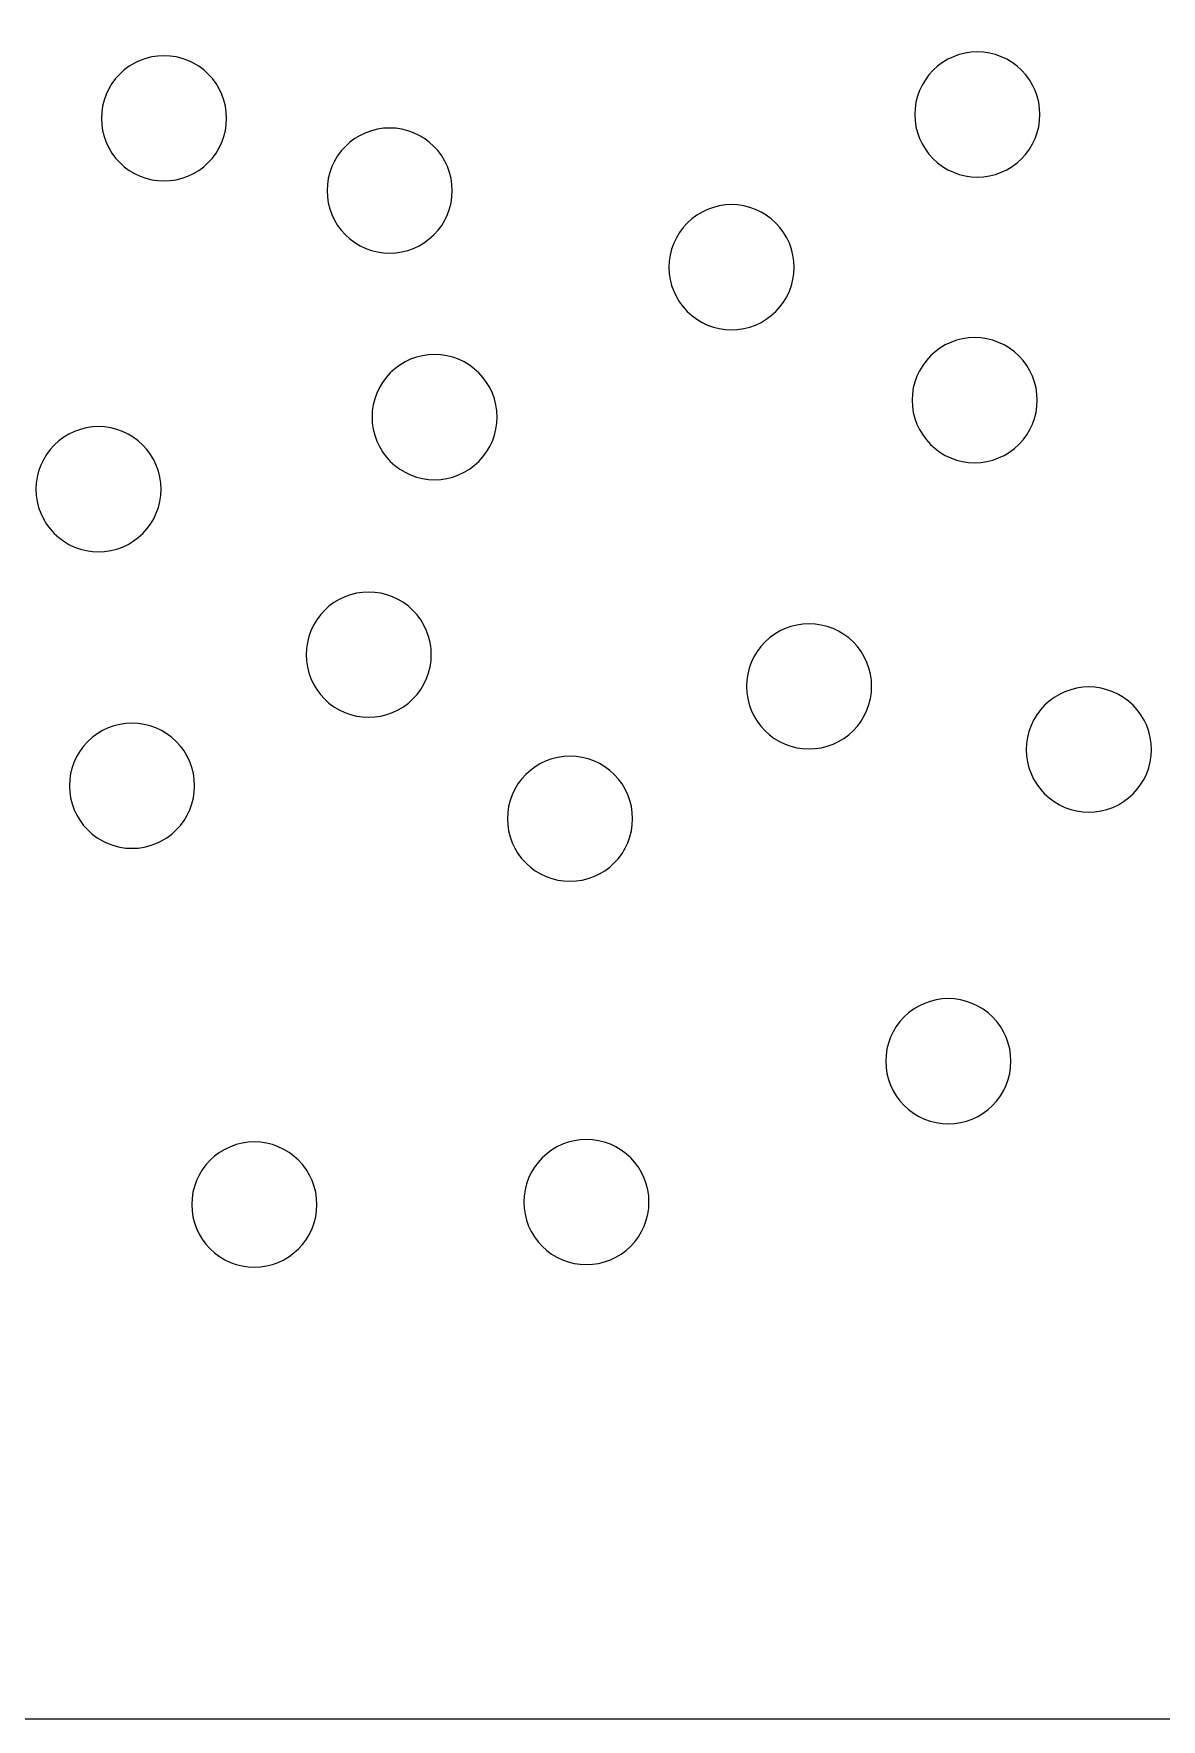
# Model space of a CAD drawing. Header units: millimetres. Extents: x 0 to 406, y 0 to 84.
# Drawn here: x 97.85 to 124.87, y 0 to 40.41 of the extents above; entities that cross this region are included whole.
import ezdxf

# ---------------------------------------------------------------- set-up
doc = ezdxf.new("R2010")
doc.units = ezdxf.units.MM

msp = doc.modelspace()

# ---------------------------------------------------------------- linework, layer by layer
at = {"color": 0}
for points in [[(0, 0), (0, 83.82), (406.4, 83.82), (406.4, 0), (0, 0)], [(102.03, 37.319), (102.129, 37.428), (102.217, 37.546), (102.292, 37.672), (102.355, 37.805), (102.405, 37.944), (102.441, 38.087), (102.462, 38.232), (102.47, 38.379), (102.462, 38.526), (102.441, 38.672), (102.405, 38.815), (102.355, 38.953), (102.292, 39.086), (102.217, 39.213), (102.129, 39.331), (102.03, 39.44), (101.921, 39.539), (101.803, 39.626), (101.677, 39.702), (101.544, 39.765), (101.405, 39.815), (101.262, 39.85), (101.117, 39.872), (100.97, 39.879), (100.823, 39.872), (100.677, 39.85), (100.534, 39.815), (100.396, 39.765), (100.262, 39.702), (100.136, 39.626), (100.018, 39.539), (99.909, 39.44), (99.81, 39.331), (99.722, 39.213), (99.647, 39.086), (99.584, 38.953), (99.534, 38.815), (99.498, 38.672), (99.477, 38.526), (99.47, 38.379), (99.477, 38.232), (99.498, 38.087), (99.534, 37.944), (99.584, 37.805), (99.647, 37.672), (99.722, 37.546), (99.81, 37.428), (99.909, 37.319), (100.018, 37.22), (100.136, 37.132), (100.262, 37.056), (100.396, 36.993), (100.534, 36.944), (100.677, 36.908), (100.823, 36.886), (100.97, 36.879), (101.117, 36.886), (101.262, 36.908), (101.405, 36.944), (101.544, 36.993), (101.677, 37.056), (101.803, 37.132), (101.921, 37.22), (102.03, 37.319)], [(121.525, 37.411), (121.624, 37.52), (121.712, 37.638), (121.788, 37.764), (121.851, 37.897), (121.9, 38.036), (121.936, 38.179), (121.958, 38.324), (121.965, 38.471), (121.958, 38.618), (121.936, 38.764), (121.9, 38.907), (121.851, 39.045), (121.788, 39.178), (121.712, 39.305), (121.624, 39.423), (121.525, 39.532), (121.416, 39.631), (121.298, 39.719), (121.172, 39.794), (121.039, 39.857), (120.9, 39.907), (120.757, 39.942), (120.612, 39.964), (120.465, 39.971), (120.318, 39.964), (120.172, 39.942), (120.029, 39.907), (119.891, 39.857), (119.758, 39.794), (119.631, 39.719), (119.513, 39.631), (119.404, 39.532), (119.305, 39.423), (119.218, 39.305), (119.142, 39.178), (119.079, 39.045), (119.029, 38.907), (118.994, 38.764), (118.972, 38.618), (118.965, 38.471), (118.972, 38.324), (118.994, 38.179), (119.029, 38.036), (119.079, 37.897), (119.142, 37.764), (119.218, 37.638), (119.305, 37.52), (119.404, 37.411), (119.513, 37.312), (119.631, 37.224), (119.758, 37.148), (119.891, 37.085), (120.029, 37.036), (120.172, 37), (120.318, 36.979), (120.465, 36.971), (120.612, 36.979), (120.757, 37), (120.9, 37.036), (121.039, 37.085), (121.172, 37.148), (121.298, 37.224), (121.416, 37.312), (121.525, 37.411)], [(107.438, 35.587), (107.537, 35.696), (107.625, 35.814), (107.701, 35.94), (107.764, 36.073), (107.813, 36.212), (107.849, 36.355), (107.871, 36.5), (107.878, 36.647), (107.871, 36.794), (107.849, 36.94), (107.813, 37.083), (107.764, 37.221), (107.701, 37.354), (107.625, 37.481), (107.537, 37.599), (107.438, 37.708), (107.329, 37.807), (107.211, 37.895), (107.085, 37.97), (106.952, 38.033), (106.813, 38.083), (106.67, 38.119), (106.525, 38.14), (106.378, 38.147), (106.231, 38.14), (106.085, 38.119), (105.942, 38.083), (105.804, 38.033), (105.671, 37.97), (105.544, 37.895), (105.426, 37.807), (105.317, 37.708), (105.218, 37.599), (105.131, 37.481), (105.055, 37.354), (104.992, 37.221), (104.942, 37.083), (104.907, 36.94), (104.885, 36.794), (104.878, 36.647), (104.885, 36.5), (104.907, 36.355), (104.942, 36.212), (104.992, 36.073), (105.055, 35.94), (105.131, 35.814), (105.218, 35.696), (105.317, 35.587), (105.426, 35.488), (105.544, 35.4), (105.671, 35.324), (105.804, 35.262), (105.942, 35.212), (106.085, 35.176), (106.231, 35.155), (106.378, 35.147), (106.525, 35.155), (106.67, 35.176), (106.813, 35.212), (106.952, 35.262), (107.085, 35.324), (107.211, 35.4), (107.329, 35.488), (107.438, 35.587)], [(115.633, 33.749), (115.732, 33.858), (115.82, 33.976), (115.895, 34.103), (115.958, 34.236), (116.008, 34.374), (116.044, 34.517), (116.065, 34.663), (116.072, 34.81), (116.065, 34.957), (116.044, 35.102), (116.008, 35.245), (115.958, 35.384), (115.895, 35.517), (115.82, 35.643), (115.732, 35.761), (115.633, 35.87), (115.524, 35.969), (115.406, 36.057), (115.28, 36.132), (115.146, 36.195), (115.008, 36.245), (114.865, 36.281), (114.719, 36.302), (114.572, 36.31), (114.425, 36.302), (114.28, 36.281), (114.137, 36.245), (113.998, 36.195), (113.865, 36.132), (113.739, 36.057), (113.621, 35.969), (113.512, 35.87), (113.413, 35.761), (113.325, 35.643), (113.25, 35.517), (113.187, 35.384), (113.137, 35.245), (113.101, 35.102), (113.08, 34.957), (113.072, 34.81), (113.08, 34.663), (113.101, 34.517), (113.137, 34.374), (113.187, 34.236), (113.25, 34.103), (113.325, 33.976), (113.413, 33.858), (113.512, 33.749), (113.621, 33.65), (113.739, 33.562), (113.865, 33.487), (113.998, 33.424), (114.137, 33.374), (114.28, 33.338), (114.425, 33.317), (114.572, 33.31), (114.719, 33.317), (114.865, 33.338), (115.008, 33.374), (115.146, 33.424), (115.28, 33.487), (115.406, 33.562), (115.524, 33.65), (115.633, 33.749)], [(121.462, 30.562), (121.561, 30.671), (121.649, 30.789), (121.724, 30.916), (121.787, 31.049), (121.837, 31.187), (121.873, 31.33), (121.894, 31.476), (121.901, 31.623), (121.894, 31.77), (121.873, 31.915), (121.837, 32.058), (121.787, 32.197), (121.724, 32.33), (121.649, 32.456), (121.561, 32.574), (121.462, 32.683), (121.353, 32.782), (121.235, 32.87), (121.109, 32.946), (120.975, 33.009), (120.837, 33.058), (120.694, 33.094), (120.548, 33.116), (120.401, 33.123), (120.254, 33.116), (120.109, 33.094), (119.966, 33.058), (119.827, 33.009), (119.694, 32.946), (119.568, 32.87), (119.45, 32.782), (119.341, 32.683), (119.242, 32.574), (119.154, 32.456), (119.079, 32.33), (119.016, 32.197), (118.966, 32.058), (118.93, 31.915), (118.909, 31.77), (118.901, 31.623), (118.909, 31.476), (118.93, 31.33), (118.966, 31.187), (119.016, 31.049), (119.079, 30.916), (119.154, 30.789), (119.242, 30.671), (119.341, 30.562), (119.45, 30.463), (119.568, 30.376), (119.694, 30.3), (119.827, 30.237), (119.966, 30.187), (120.109, 30.152), (120.254, 30.13), (120.401, 30.123), (120.548, 30.13), (120.694, 30.152), (120.837, 30.187), (120.975, 30.237), (121.109, 30.3), (121.235, 30.376), (121.353, 30.463), (121.462, 30.562)], [(108.515, 30.156), (108.614, 30.265), (108.702, 30.383), (108.778, 30.51), (108.841, 30.643), (108.89, 30.781), (108.926, 30.924), (108.947, 31.07), (108.955, 31.217), (108.947, 31.364), (108.926, 31.509), (108.89, 31.652), (108.841, 31.791), (108.778, 31.924), (108.702, 32.05), (108.614, 32.168), (108.515, 32.277), (108.406, 32.376), (108.288, 32.464), (108.162, 32.539), (108.029, 32.602), (107.89, 32.652), (107.747, 32.688), (107.602, 32.709), (107.455, 32.717), (107.308, 32.709), (107.162, 32.688), (107.019, 32.652), (106.881, 32.602), (106.748, 32.539), (106.621, 32.464), (106.503, 32.376), (106.394, 32.277), (106.295, 32.168), (106.208, 32.05), (106.132, 31.924), (106.069, 31.791), (106.019, 31.652), (105.984, 31.509), (105.962, 31.364), (105.955, 31.217), (105.962, 31.07), (105.984, 30.924), (106.019, 30.781), (106.069, 30.643), (106.132, 30.51), (106.208, 30.383), (106.295, 30.265), (106.394, 30.156), (106.503, 30.057), (106.621, 29.969), (106.748, 29.894), (106.881, 29.831), (107.019, 29.781), (107.162, 29.745), (107.308, 29.724), (107.455, 29.717), (107.602, 29.724), (107.747, 29.745), (107.89, 29.781), (108.029, 29.831), (108.162, 29.894), (108.288, 29.969), (108.406, 30.057), (108.515, 30.156)], [(100.46, 28.427), (100.559, 28.536), (100.647, 28.654), (100.722, 28.781), (100.785, 28.914), (100.835, 29.052), (100.871, 29.195), (100.892, 29.341), (100.899, 29.488), (100.892, 29.635), (100.871, 29.78), (100.835, 29.923), (100.785, 30.062), (100.722, 30.195), (100.647, 30.321), (100.559, 30.439), (100.46, 30.548), (100.351, 30.647), (100.233, 30.735), (100.107, 30.811), (99.974, 30.874), (99.835, 30.923), (99.692, 30.959), (99.547, 30.98), (99.399, 30.988), (99.252, 30.98), (99.107, 30.959), (98.964, 30.923), (98.825, 30.874), (98.692, 30.811), (98.566, 30.735), (98.448, 30.647), (98.339, 30.548), (98.24, 30.439), (98.152, 30.321), (98.077, 30.195), (98.014, 30.062), (97.964, 29.923), (97.928, 29.78), (97.907, 29.635), (97.899, 29.488), (97.907, 29.341), (97.928, 29.195), (97.964, 29.052), (98.014, 28.914), (98.077, 28.781), (98.152, 28.654), (98.24, 28.536), (98.339, 28.427), (98.448, 28.328), (98.566, 28.24), (98.692, 28.165), (98.825, 28.102), (98.964, 28.052), (99.107, 28.017), (99.252, 27.995), (99.399, 27.988), (99.547, 27.995), (99.692, 28.017), (99.835, 28.052), (99.974, 28.102), (100.107, 28.165), (100.233, 28.24), (100.351, 28.328), (100.46, 28.427)], [(106.937, 24.461), (107.036, 24.57), (107.123, 24.688), (107.199, 24.815), (107.262, 24.948), (107.311, 25.086), (107.347, 25.229), (107.369, 25.375), (107.376, 25.522), (107.369, 25.669), (107.347, 25.814), (107.311, 25.957), (107.262, 26.096), (107.199, 26.229), (107.123, 26.355), (107.036, 26.473), (106.937, 26.582), (106.828, 26.681), (106.709, 26.769), (106.583, 26.845), (106.45, 26.907), (106.311, 26.957), (106.169, 26.993), (106.023, 27.014), (105.876, 27.022), (105.729, 27.014), (105.583, 26.993), (105.441, 26.957), (105.302, 26.907), (105.169, 26.845), (105.043, 26.769), (104.924, 26.681), (104.815, 26.582), (104.717, 26.473), (104.629, 26.355), (104.553, 26.229), (104.49, 26.096), (104.441, 25.957), (104.405, 25.814), (104.383, 25.669), (104.376, 25.522), (104.383, 25.375), (104.405, 25.229), (104.441, 25.086), (104.49, 24.948), (104.553, 24.815), (104.629, 24.688), (104.717, 24.57), (104.815, 24.461), (104.924, 24.362), (105.043, 24.274), (105.169, 24.199), (105.302, 24.136), (105.441, 24.086), (105.583, 24.05), (105.729, 24.029), (105.876, 24.022), (106.023, 24.029), (106.169, 24.05), (106.311, 24.086), (106.45, 24.136), (106.583, 24.199), (106.709, 24.274), (106.828, 24.362), (106.937, 24.461)], [(117.492, 23.702), (117.591, 23.811), (117.678, 23.929), (117.754, 24.055), (117.817, 24.188), (117.866, 24.327), (117.902, 24.47), (117.924, 24.615), (117.931, 24.762), (117.924, 24.909), (117.902, 25.055), (117.866, 25.198), (117.817, 25.336), (117.754, 25.469), (117.678, 25.596), (117.591, 25.714), (117.492, 25.823), (117.383, 25.922), (117.264, 26.009), (117.138, 26.085), (117.005, 26.148), (116.867, 26.198), (116.724, 26.233), (116.578, 26.255), (116.431, 26.262), (116.284, 26.255), (116.138, 26.233), (115.996, 26.198), (115.857, 26.148), (115.724, 26.085), (115.598, 26.009), (115.479, 25.922), (115.37, 25.823), (115.272, 25.714), (115.184, 25.596), (115.108, 25.469), (115.045, 25.336), (114.996, 25.198), (114.96, 25.055), (114.938, 24.909), (114.931, 24.762), (114.938, 24.615), (114.96, 24.47), (114.996, 24.327), (115.045, 24.188), (115.108, 24.055), (115.184, 23.929), (115.272, 23.811), (115.37, 23.702), (115.479, 23.603), (115.598, 23.515), (115.724, 23.439), (115.857, 23.376), (115.996, 23.327), (116.138, 23.291), (116.284, 23.269), (116.431, 23.262), (116.578, 23.269), (116.724, 23.291), (116.867, 23.327), (117.005, 23.376), (117.138, 23.439), (117.264, 23.515), (117.383, 23.603), (117.492, 23.702)], [(124.198, 22.186), (124.297, 22.295), (124.384, 22.414), (124.46, 22.54), (124.523, 22.673), (124.572, 22.812), (124.608, 22.954), (124.63, 23.1), (124.637, 23.247), (124.63, 23.394), (124.608, 23.54), (124.572, 23.682), (124.523, 23.821), (124.46, 23.954), (124.384, 24.08), (124.297, 24.199), (124.198, 24.308), (124.089, 24.407), (123.97, 24.494), (123.844, 24.57), (123.711, 24.633), (123.572, 24.682), (123.43, 24.718), (123.284, 24.74), (123.137, 24.747), (122.99, 24.74), (122.844, 24.718), (122.702, 24.682), (122.563, 24.633), (122.43, 24.57), (122.304, 24.494), (122.185, 24.407), (122.076, 24.308), (121.978, 24.199), (121.89, 24.08), (121.814, 23.954), (121.751, 23.821), (121.702, 23.682), (121.666, 23.54), (121.644, 23.394), (121.637, 23.247), (121.644, 23.1), (121.666, 22.954), (121.702, 22.812), (121.751, 22.673), (121.814, 22.54), (121.89, 22.414), (121.978, 22.295), (122.076, 22.186), (122.185, 22.088), (122.304, 22), (122.43, 21.924), (122.563, 21.861), (122.702, 21.812), (122.844, 21.776), (122.99, 21.754), (123.137, 21.747), (123.284, 21.754), (123.43, 21.776), (123.572, 21.812), (123.711, 21.861), (123.844, 21.924), (123.97, 22), (124.089, 22.088), (124.198, 22.186)], [(101.263, 21.32), (101.362, 21.429), (101.45, 21.547), (101.526, 21.673), (101.589, 21.806), (101.638, 21.945), (101.674, 22.088), (101.696, 22.233), (101.703, 22.38), (101.696, 22.527), (101.674, 22.673), (101.638, 22.816), (101.589, 22.954), (101.526, 23.087), (101.45, 23.214), (101.362, 23.332), (101.263, 23.441), (101.154, 23.54), (101.036, 23.627), (100.91, 23.703), (100.777, 23.766), (100.638, 23.816), (100.495, 23.851), (100.35, 23.873), (100.203, 23.88), (100.056, 23.873), (99.91, 23.851), (99.767, 23.816), (99.629, 23.766), (99.496, 23.703), (99.369, 23.627), (99.251, 23.54), (99.142, 23.441), (99.043, 23.332), (98.956, 23.214), (98.88, 23.087), (98.817, 22.954), (98.767, 22.816), (98.732, 22.673), (98.71, 22.527), (98.703, 22.38), (98.71, 22.233), (98.732, 22.088), (98.767, 21.945), (98.817, 21.806), (98.88, 21.673), (98.956, 21.547), (99.043, 21.429), (99.142, 21.32), (99.251, 21.221), (99.369, 21.133), (99.496, 21.057), (99.629, 20.994), (99.767, 20.945), (99.91, 20.909), (100.056, 20.887), (100.203, 20.88), (100.35, 20.887), (100.495, 20.909), (100.638, 20.945), (100.777, 20.994), (100.91, 21.057), (101.036, 21.133), (101.154, 21.221), (101.263, 21.32)], [(111.762, 20.529), (111.861, 20.638), (111.949, 20.756), (112.024, 20.882), (112.087, 21.015), (112.137, 21.154), (112.173, 21.297), (112.194, 21.442), (112.201, 21.589), (112.194, 21.736), (112.173, 21.882), (112.137, 22.025), (112.087, 22.163), (112.024, 22.296), (111.949, 22.423), (111.861, 22.541), (111.762, 22.65), (111.653, 22.749), (111.535, 22.836), (111.409, 22.912), (111.275, 22.975), (111.137, 23.025), (110.994, 23.06), (110.848, 23.082), (110.701, 23.089), (110.554, 23.082), (110.409, 23.06), (110.266, 23.025), (110.127, 22.975), (109.994, 22.912), (109.868, 22.836), (109.75, 22.749), (109.641, 22.65), (109.542, 22.541), (109.454, 22.423), (109.379, 22.296), (109.316, 22.163), (109.266, 22.025), (109.23, 21.882), (109.209, 21.736), (109.201, 21.589), (109.209, 21.442), (109.23, 21.297), (109.266, 21.154), (109.316, 21.015), (109.379, 20.882), (109.454, 20.756), (109.542, 20.638), (109.641, 20.529), (109.75, 20.43), (109.868, 20.342), (109.994, 20.266), (110.127, 20.203), (110.266, 20.154), (110.409, 20.118), (110.554, 20.097), (110.701, 20.089), (110.848, 20.097), (110.994, 20.118), (111.137, 20.154), (111.275, 20.203), (111.409, 20.266), (111.535, 20.342), (111.653, 20.43), (111.762, 20.529)], [(120.83, 14.715), (120.929, 14.824), (121.017, 14.943), (121.092, 15.069), (121.155, 15.202), (121.205, 15.341), (121.241, 15.483), (121.262, 15.629), (121.269, 15.776), (121.262, 15.923), (121.241, 16.069), (121.205, 16.211), (121.155, 16.35), (121.092, 16.483), (121.017, 16.609), (120.929, 16.728), (120.83, 16.837), (120.721, 16.936), (120.603, 17.023), (120.476, 17.099), (120.343, 17.162), (120.205, 17.211), (120.062, 17.247), (119.916, 17.269), (119.769, 17.276), (119.622, 17.269), (119.477, 17.247), (119.334, 17.211), (119.195, 17.162), (119.062, 17.099), (118.936, 17.023), (118.818, 16.936), (118.709, 16.837), (118.61, 16.728), (118.522, 16.609), (118.446, 16.483), (118.384, 16.35), (118.334, 16.211), (118.298, 16.069), (118.277, 15.923), (118.269, 15.776), (118.277, 15.629), (118.298, 15.483), (118.334, 15.341), (118.384, 15.202), (118.446, 15.069), (118.522, 14.943), (118.61, 14.824), (118.709, 14.715), (118.818, 14.617), (118.936, 14.529), (119.062, 14.453), (119.195, 14.39), (119.334, 14.341), (119.477, 14.305), (119.622, 14.283), (119.769, 14.276), (119.916, 14.283), (120.062, 14.305), (120.205, 14.341), (120.343, 14.39), (120.476, 14.453), (120.603, 14.529), (120.721, 14.617), (120.83, 14.715)], [(104.194, 11.279), (104.293, 11.389), (104.381, 11.507), (104.457, 11.633), (104.52, 11.766), (104.569, 11.905), (104.605, 12.047), (104.626, 12.193), (104.634, 12.34), (104.626, 12.487), (104.605, 12.633), (104.569, 12.776), (104.52, 12.914), (104.457, 13.047), (104.381, 13.173), (104.293, 13.292), (104.194, 13.401), (104.085, 13.5), (103.967, 13.587), (103.841, 13.663), (103.708, 13.726), (103.569, 13.776), (103.426, 13.811), (103.281, 13.833), (103.134, 13.84), (102.987, 13.833), (102.841, 13.811), (102.698, 13.776), (102.56, 13.726), (102.427, 13.663), (102.3, 13.587), (102.182, 13.5), (102.073, 13.401), (101.974, 13.292), (101.886, 13.173), (101.811, 13.047), (101.748, 12.914), (101.698, 12.776), (101.663, 12.633), (101.641, 12.487), (101.634, 12.34), (101.641, 12.193), (101.663, 12.047), (101.698, 11.905), (101.748, 11.766), (101.811, 11.633), (101.886, 11.507), (101.974, 11.389), (102.073, 11.279), (102.182, 11.181), (102.3, 11.093), (102.427, 11.017), (102.56, 10.954), (102.698, 10.905), (102.841, 10.869), (102.987, 10.847), (103.134, 10.84), (103.281, 10.847), (103.426, 10.869), (103.569, 10.905), (103.708, 10.954), (103.841, 11.017), (103.967, 11.093), (104.085, 11.181), (104.194, 11.279)], [(112.155, 11.339), (112.254, 11.448), (112.341, 11.566), (112.417, 11.692), (112.48, 11.825), (112.529, 11.964), (112.565, 12.107), (112.587, 12.252), (112.594, 12.399), (112.587, 12.546), (112.565, 12.692), (112.529, 12.835), (112.48, 12.973), (112.417, 13.106), (112.341, 13.233), (112.254, 13.351), (112.155, 13.46), (112.046, 13.559), (111.927, 13.647), (111.801, 13.722), (111.668, 13.785), (111.529, 13.835), (111.387, 13.871), (111.241, 13.892), (111.094, 13.899), (110.947, 13.892), (110.801, 13.871), (110.659, 13.835), (110.52, 13.785), (110.387, 13.722), (110.261, 13.647), (110.142, 13.559), (110.033, 13.46), (109.935, 13.351), (109.847, 13.233), (109.771, 13.106), (109.708, 12.973), (109.659, 12.835), (109.623, 12.692), (109.601, 12.546), (109.594, 12.399), (109.601, 12.252), (109.623, 12.107), (109.659, 11.964), (109.708, 11.825), (109.771, 11.692), (109.847, 11.566), (109.935, 11.448), (110.033, 11.339), (110.142, 11.24), (110.261, 11.152), (110.387, 11.076), (110.52, 11.014), (110.659, 10.964), (110.801, 10.928), (110.947, 10.907), (111.094, 10.899), (111.241, 10.907), (111.387, 10.928), (111.529, 10.964), (111.668, 11.014), (111.801, 11.076), (111.927, 11.152), (112.046, 11.24), (112.155, 11.339)]]:
    msp.add_lwpolyline(points, dxfattribs=at)

doc.saveas('drawing.dxf')
